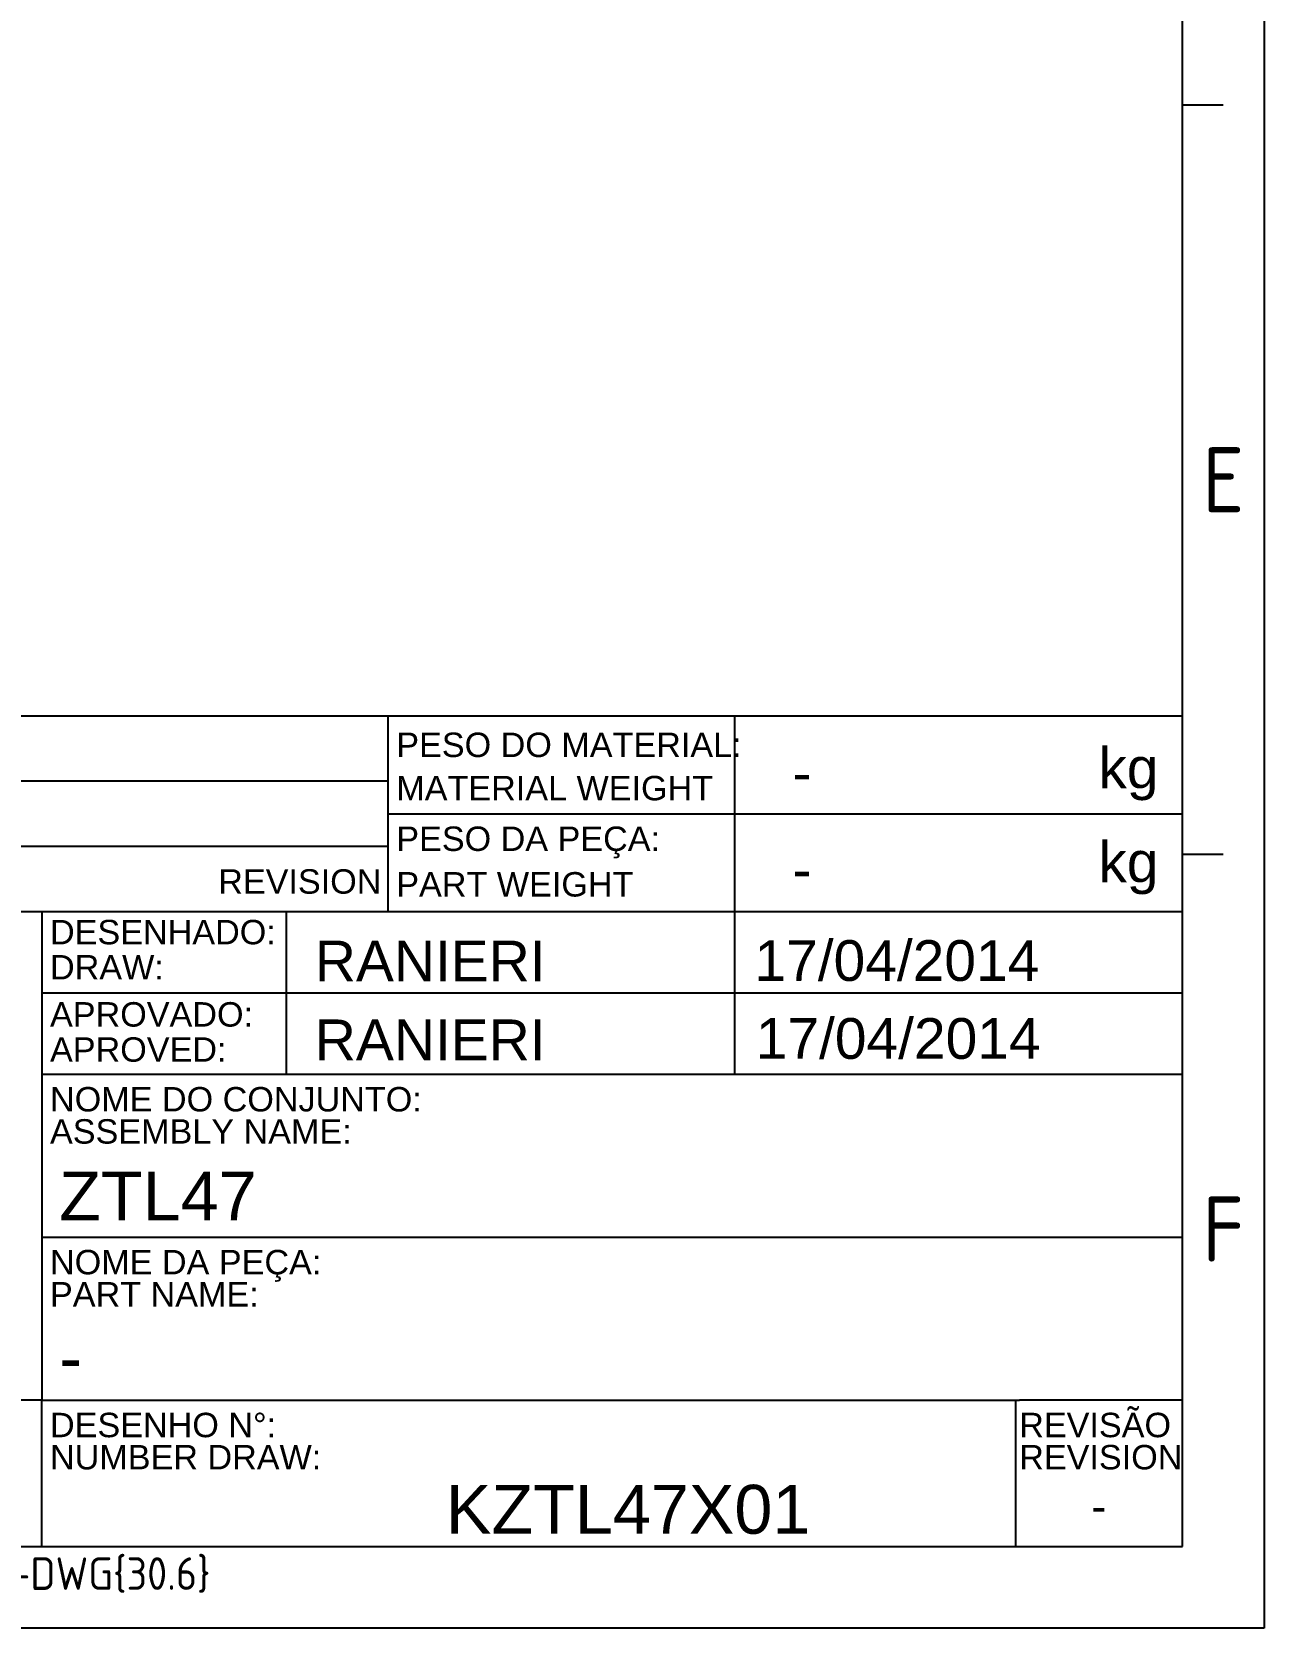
# Model space of a CAD drawing. Header units: millimetres. Extents: x 4337 to 4534, y 1258 to 1534.
# Drawn here: x 4459.7 to 4533.9, y 1258.1 to 1354.3 of the extents above; entities that cross this region are included whole.
import ezdxf
from ezdxf.enums import TextEntityAlignment as Align

# ---------------------------------------------------------------- set-up
doc = ezdxf.new("R2010")
doc.units = ezdxf.units.MM
doc.styles.add('ACISOTS', font='isocp.shx', dxfattribs={"height": 1})
doc.styles.get("Standard").update_dxf_attribs({"font": 'arial.ttf'})

msp = doc.modelspace()

# ---------------------------------------------------------------- linework, layer by layer
at = {"color": 135, "lineweight": 25}
for p, q in [((4533.853, 1533.846), (4533.853, 1258.121)), ((4531.4, 1349.866), (4528.947, 1349.866)), ((4531.4, 1304.729), (4528.947, 1304.729)), ((4533.853, 1258.121), (4336.627, 1258.121))]:
    msp.add_line(p, q, dxfattribs=at)
for p, q in [((4528.947, 1263.027), (4528.947, 1528.94)), ((4356.251, 1313.07), (4528.947, 1313.07)), ((4356.251, 1313.07), (4481.11, 1313.07)), ((4481.11, 1301.295), (4481.11, 1313.07)), ((4501.963, 1313.07), (4501.963, 1307.182)), ((4528.947, 1263.027), (4528.947, 1313.07)), ((4481.11, 1309.145), (4356.251, 1309.145)), ((4481.11, 1307.182), (4528.947, 1307.182)), ((4501.963, 1307.182), (4501.963, 1301.295)), ((4356.251, 1305.22), (4481.11, 1305.22)), ((4356.251, 1301.295), (4460.261, 1301.295)), ((4460.261, 1301.295), (4460.261, 1282.652)), ((4460.261, 1301.295), (4528.947, 1301.295)), ((4474.98, 1301.295), (4474.98, 1291.483)), ((4501.963, 1301.295), (4501.963, 1291.483)), ((4460.261, 1296.389), (4528.947, 1296.389)), ((4460.261, 1291.483), (4528.947, 1291.483)), ((4460.261, 1282.652), (4460.261, 1271.858)), ((4460.261, 1281.67), (4528.947, 1281.67)), ((4460.261, 1271.858), (4356.251, 1271.858)), ((4460.261, 1263.027), (4460.261, 1271.858)), ((4460.261, 1271.858), (4519.135, 1271.858)), ((4518.893, 1271.858), (4518.893, 1263.027)), ((4528.947, 1271.858), (4519.135, 1271.858)), ((4356.251, 1263.027), (4528.947, 1263.027)), ((4356.251, 1263.027), (4528.947, 1263.027))]:
    msp.add_line(p, q)
at = {"color": 7, "linetype": 'Continuous', "lineweight": 15}
msp.add_circle((4445.633, 1406.815), 53, dxfattribs=at)

# ---------------------------------------------------------------- texts
at = {"color": 135, "lineweight": 25, "style": 'ACISOTS'}
for s, p in [('E', (4531.4, 1327.298)), ('F', (4531.4, 1282.161))]:
    msp.add_text(s, height=3.925, dxfattribs=at).set_placement(p, align=Align.MIDDLE)
for s, height, p in [('PESO DO MATERIAL:', 1.47184, (4481.604, 1310.595)), ('kg', 2.4531, (4523.877, 1308.714)), ('MATERIAL WEIGHT', 1.47184, (4481.604, 1307.988)), ('PESO DA PEÇA:', 1.47184, (4481.604, 1304.938)), ('kg', 2.4531, (4523.877, 1303.054)), ('REVISION', 1.4718, (4470.884, 1302.364)), ('PART WEIGHT', 1.47184, (4481.604, 1302.192)), ('DESENHADO:', 1.4718, (4460.755, 1299.314)), ('DRAW:', 1.4718, (4460.755, 1297.196)), ('APROVADO:', 1.4718, (4460.755, 1294.357)), ('APROVED:', 1.4718, (4460.755, 1292.24)), ('NOME DO CONJUNTO:', 1.47184, (4460.755, 1289.245)), ('ASSEMBLY NAME:', 1.47184, (4460.755, 1287.307)), ('NOME DA PEÇA:', 1.47184, (4460.755, 1279.432)), ('PART NAME:', 1.4718, (4460.755, 1277.494)), ('REVISÃO', 1.4718, (4519.112, 1269.62)), ('DESENHO N%%d:', 1.47184, (4460.755, 1269.62)), ('NUMBER DRAW:', 1.47184, (4460.755, 1267.682)), ('REVISION', 1.4718, (4519.112, 1267.682))]:
    msp.add_text(s, height=height).set_placement(p)
for p in [(4505.458, 1309.662), (4505.458, 1303.824)]:
    msp.add_attdef('-', text='', height=2.453).set_placement(p, align=Align.MIDDLE_LEFT)
for tag, p, height in [('RANIERI', (4476.7, 1297.081), 2.453), ('17/04/2014', (4503.17, 1297.109), 2.453), ('RANIERI', (4476.698, 1292.333), 2.453), ('17/04/2014', (4503.248, 1292.415), 2.453), ('ZTL47', (4461.31, 1282.676), 2.944), ('-', (4461.31, 1272.938), 2.944), ('KZTL47X01', (4484.591, 1263.805), 2.944)]:
    msp.add_attdef(tag, p, '', height=height)
msp.add_attdef('-', text='', height=1.919).set_placement((4523.902, 1265.47), align=Align.MIDDLE_CENTER)
at = {"color": 135, "style": 'ACISOTS'}
msp.add_attdef('GEN-TITLE-DWG{30.6}', (4447.018, 1260.423), '', height=1.962, dxfattribs=at)

doc.saveas('drawing.dxf')
